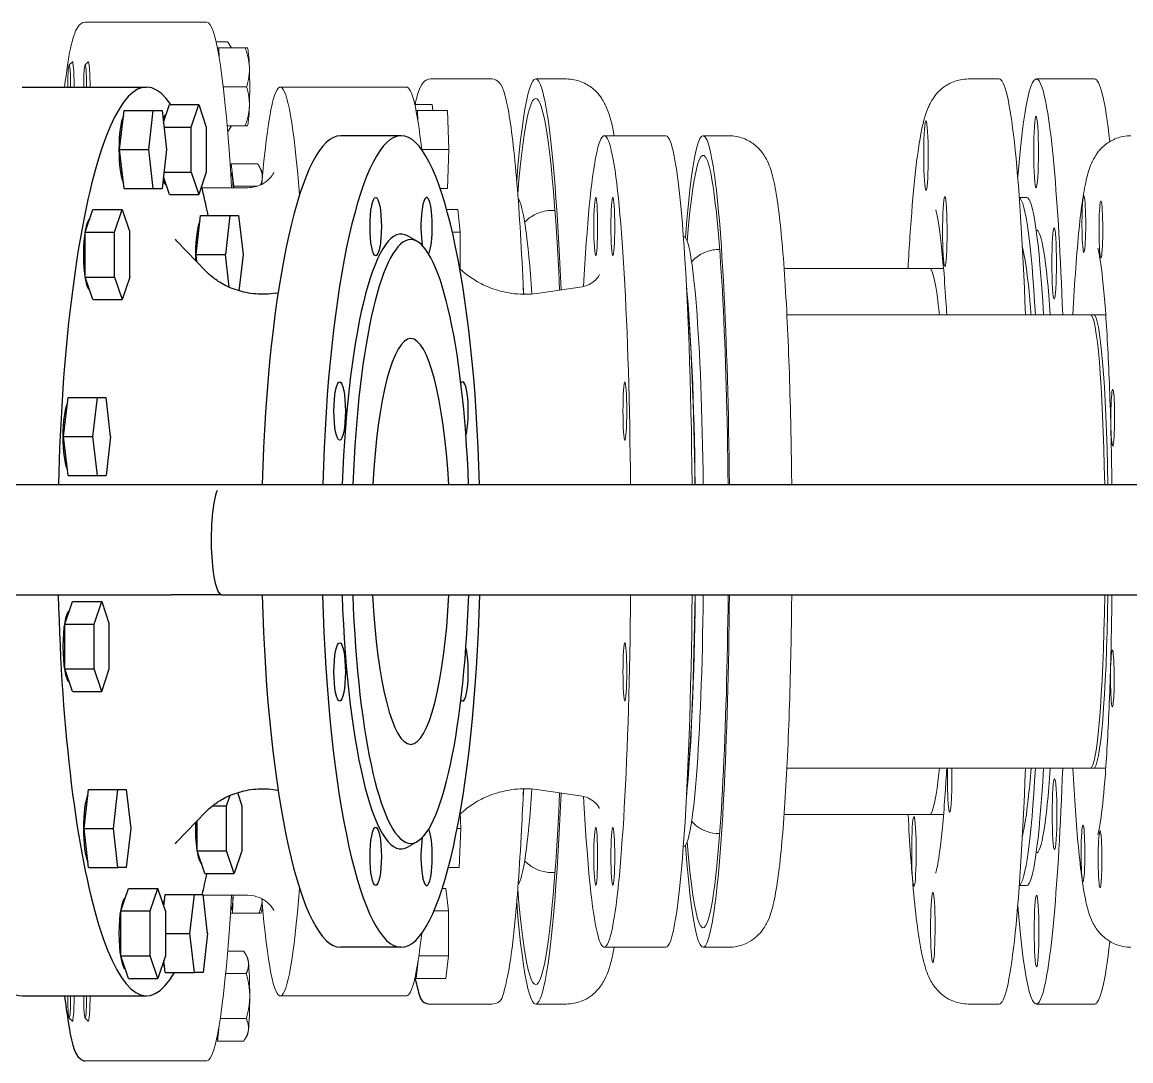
# Model space of a CAD drawing. Header units: millimetres. Extents: x 0 to 100323, y 0 to 59400.
# Drawn here: x 23637.9 to 23979.3, y 45010.5 to 45330.5 of the extents above; entities that cross this region are included whole.
import ezdxf

# ---------------------------------------------------------------- set-up
doc = ezdxf.new("R2010")
doc.units = ezdxf.units.MM
doc.header["$LTSCALE"] = 100
doc.layers.add('P_Biomass (BM)', color=150, linetype='Continuous', lineweight=18, true_color=0x007fff)
doc.layers.add('Visible', color=7, linetype='Continuous', lineweight=25)

msp = doc.modelspace()

# ---------------------------------------------------------------- linework, layer by layer
at = {"layer": 'P_Biomass (BM)'}
for p, q in [((23657.34, 45330.53), (23694.76, 45330.53)), ((23697.62, 45324.44), (23701.22, 45324.44)), ((23698.47, 45322.59), (23698.02, 45322.59)), ((23698.59, 45319.46), (23698.47, 45322.59)), ((23698.47, 45322.59), (23706.58, 45322.59)), ((23702.33, 45322.59), (23701.76, 45323.59)), ((23707.28, 45322.51), (23707.24, 45322.59)), ((23652.36, 45317.35), (23653.36, 45318.34)), ((23657.27, 45317.35), (23658.27, 45318.34)), ((23782.57, 45313.03), (23763.61, 45313.03)), ((23796.04, 45313.03), (23805.52, 45313.03)), ((23938.74, 45313.03), (23929.26, 45313.03)), ((23950.21, 45313.03), (23968.17, 45313.03)), ((23699.82, 45310.59), (23707.03, 45310.59)), ((23717.38, 45310.53), (23756.3, 45310.53)), ((23758.81, 45305.13), (23764.16, 45305.13)), ((23764.37, 45303.27), (23764.16, 45305.13)), ((23759.66, 45303.27), (23759.21, 45303.27)), ((23759.66, 45303.27), (23768.84, 45303.27)), ((23759.79, 45299.94), (23759.66, 45303.27)), ((23769.3, 45291.27), (23768.84, 45303.27)), ((23701.04, 45298.59), (23706.58, 45298.59)), ((23702.33, 45298.59), (23701.76, 45297.59)), ((23707.28, 45298.67), (23707.24, 45298.59)), ((23701.2, 45296.73), (23701.22, 45296.73)), ((23836.12, 45295.53), (23817.16, 45295.53)), ((23847.6, 45295.53), (23855.58, 45295.53)), ((23760.94, 45291.27), (23769.3, 45291.27)), ((23768.84, 45279.27), (23769.3, 45291.27)), ((23702.27, 45286.92), (23702.07, 45285.13)), ((23702.27, 45286.92), (23710.38, 45286.92)), ((23703.05, 45279.99), (23702.27, 45286.92)), ((23711.54, 45284.98), (23710.92, 45286.06)), ((23702.27, 45284.06), (23702.14, 45284.06)), ((23693.3, 45279.53), (23707.4, 45279.53)), ((23703.05, 45279.53), (23703.05, 45279.99)), ((23703.05, 45279.99), (23710.31, 45279.99)), ((23766.65, 45279.27), (23768.84, 45279.27)), ((23947.22, 45276.53), (23944.97, 45276.53)), ((23768.65, 45272.77), (23772.06, 45272.77)), ((23772.84, 45265.85), (23772.06, 45272.77)), ((23801.03, 45272.53), (23801.98, 45272.53)), ((23770.4, 45265.85), (23772.84, 45265.85)), ((23772.84, 45253.64), (23772.84, 45265.85)), ((23841.51, 45264.53), (23841.61, 45264.53)), ((23950.16, 45266.53), (23950.21, 45266.53)), ((23852.59, 45260.53), (23852.69, 45260.53)), ((23872.55, 45254.68), (23917.28, 45254.68)), ((23921.65, 45254.68), (23917.28, 45254.68)), ((23797.16, 45247.03), (23810.32, 45249)), ((23873.41, 45240.38), (23967.84, 45240.38)), ((23971.59, 45240.38), (23966.84, 45240.38)), ((23873.41, 45100.68), (23967.84, 45100.68)), ((23971.59, 45100.68), (23966.84, 45100.68)), ((23797.16, 45094.03), (23810.32, 45092.05)), ((23772.96, 45082.14), (23772.78, 45087.05)), ((23872.55, 45086.38), (23917.28, 45086.38)), ((23921.65, 45086.38), (23917.28, 45086.38)), ((23771.87, 45082.14), (23772.96, 45082.14)), ((23772.51, 45070.14), (23772.96, 45082.14)), ((23852.59, 45080.53), (23852.69, 45080.53)), ((23841.51, 45076.53), (23841.61, 45076.53)), ((23950.16, 45074.53), (23950.21, 45074.53)), ((23769.16, 45070.14), (23772.51, 45070.14)), ((23801.03, 45068.53), (23801.98, 45068.53)), ((23767.27, 45063.64), (23768.39, 45063.64)), ((23769.18, 45056.72), (23768.39, 45063.64)), ((23947.22, 45064.53), (23944.97, 45064.53)), ((23693.66, 45061.53), (23707.4, 45061.53)), ((23702.72, 45056), (23702.93, 45061.53)), ((23702.07, 45056), (23702.72, 45056)), ((23702.27, 45057), (23702.14, 45057)), ((23702.72, 45056), (23710.83, 45056)), ((23711.54, 45056.08), (23711.49, 45056)), ((23764.71, 45056.72), (23769.18, 45056.72)), ((23769.18, 45042.86), (23769.18, 45056.72)), ((23836.12, 45045.53), (23817.16, 45045.53)), ((23847.6, 45045.53), (23855.58, 45045.53)), ((23701.2, 45044.33), (23706.13, 45044.33)), ((23707.28, 45042.39), (23706.67, 45043.47)), ((23760.05, 45042.86), (23769.18, 45042.86)), ((23768.39, 45035.93), (23769.18, 45042.86)), ((23759.21, 45035.93), (23759.82, 45041.31)), ((23700.57, 45037.4), (23706.91, 45037.4)), ((23759.07, 45037.13), (23759.21, 45035.93)), ((23759.21, 45035.93), (23768.39, 45035.93)), ((23717.38, 45030.53), (23756.3, 45030.53)), ((23782.57, 45028.03), (23763.61, 45028.03)), ((23796.04, 45028.03), (23805.52, 45028.03)), ((23938.74, 45028.03), (23929.26, 45028.03)), ((23950.21, 45028.03), (23968.17, 45028.03)), ((23652.36, 45023.71), (23653.36, 45022.71)), ((23657.27, 45023.71), (23658.27, 45022.71)), ((23698.02, 45016.61), (23698.56, 45021.46)), ((23698.9, 45023.54), (23706.91, 45023.54)), ((23707.28, 45018.55), (23706.67, 45017.47)), ((23697.88, 45017.8), (23698.02, 45016.61)), ((23698.02, 45016.61), (23706.13, 45016.61)), ((23657.34, 45010.53), (23694.76, 45010.53))]:
    msp.add_line(p, q, dxfattribs=at)
for centre, major_axis, start_param, end_param in [((23694.76, 45170.53), (0, 160), 5.461858, 6.283185), ((23707.2, 45310.59), (0, 12), 5.235988, 6.169396), ((23717.38, 45170.53), (0, 140), 5.579706, 6.94964), ((23653.39, 45310.59), (0, 7.77), 4.704767, 6.348782), ((23658.3, 45310.59), (0, 7.77), 4.704767, 6.348782), ((23950.21, 45170.53), (0, 142.5), 5.22468, 6.946245), ((23652.39, 45310.59), (0, 6.77), 4.703642, 7.862729), ((23657.3, 45310.59), (0, 6.77), 4.703642, 7.862729), ((23707.2, 45310.59), (0, -12), 1.047198, 2.094395), ((23796.04, 45170.53), (0, 142.5), 5.287458, 6.959922), ((23938.74, 45170.53), (0, 142.5), 5.22468, 6.283185), ((23968.17, 45170.53), (0, 142.5), 5.756757, 6.283185), ((23756.3, 45170.53), (0, 140), 5.752559, 6.283185), ((23796.04, 45170.53), (0, 136.5), 5.315593, 6.950474), ((23707.2, 45310.59), (0, -12), 0.113789, 1.047198), ((23817.16, 45170.53), (0, 125), 4.85311, 7.174341), ((23847.6, 45170.53), (0, 125), 4.85311, 7.007747), ((23916.23, 45289.44), (0, 10.75), 0.360321, 6.19253), ((23836.12, 45170.53), (0, 125), 4.85311, 6.283185), ((23847.6, 45170.53), (0, 119), 4.860256, 6.963476), ((23711.45, 45273.06), (0, 12), 5.759587, 6.169396), ((23702.27, 45273.06), (0, 11), 5.341143, 6.283185), ((23711.45, 45273.06), (0, -12), 2.516452, 2.617994), ((23922.04, 45266.02), (0, -10.75), 2.716515, 8.548724), ((23790.06, 45170.53), (0, 106), 5.51515, 6.19915), ((23944.73, 45170.53), (0, 106), 5.431827, 6.247458), ((23947.22, 45170.53), (0, 106), 5.431827, 6.283185), ((23964.85, 45268.36), (0, 8.75), 0.805289, 6.221226), ((23970.1, 45266.67), (0, -8.75), 3.161484, 8.577421), ((23841.61, 45170.53), (0, 94), 4.899999, 6.283185), ((23950.21, 45170.53), (0, 96), 5.527212, 6.283185), ((23917.28, 45170.53), (0, 84.15), 5.691614, 6.283185), ((23917.28, 45170.53), (0, 84.15), 5.691614, 6.283185), ((23787.56, 45170.53), (0, -106), 2.372569, 2.416784), ((23839.12, 45170.53), (0, -94), 1.758407, 2.5644), ((23839.12, 45170.53), (0, 93), 4.902042, 5.672401), ((23966.84, 45170.53), (0, 69.85), 4.966098, 6.283185), ((23967.84, 45170.53), (0, 69.85), 4.966098, 6.283185), ((23973.74, 45208.66), (0, -8.75), 2.376086, 7.792023), ((23817.16, 45170.53), (0, -125), 5.39203, 7.721854), ((23836.12, 45170.53), (0, -125), 0, 1.438668), ((23841.61, 45170.53), (0, -94), 0, 1.394697), ((23847.6, 45170.53), (0, -125), 5.558624, 7.721854), ((23839.12, 45170.53), (0, -94), 0.577193, 1.394696), ((23839.12, 45170.53), (0, 93), 3.752377, 4.534375), ((23847.6, 45170.53), (0, -119), 5.602895, 7.71515), ((23966.84, 45170.53), (0, -69.85), 0, 1.332795), ((23967.84, 45170.53), (0, -69.85), 0, 1.332795), ((23973.63, 45128.32), (0, -8.75), 1.590688, 7.006625), ((23917.28, 45170.53), (0, -84.15), 0, 0.591571), ((23917.28, 45170.53), (0, -84.15), 0, 0.591572), ((23923.53, 45097.85), (0, -10.75), 4.446342, 6.977928), ((23923.53, 45097.85), (0, -10.75), 1.145719, 1.836844), ((23938.74, 45170.53), (0, -142.5), 0, 1.058505), ((23950.21, 45170.53), (0, -142.5), 5.620126, 7.341691), ((23944.73, 45170.53), (0, -106), 0.035727, 0.851358), ((23947.22, 45170.53), (0, -106), 0, 0.851358), ((23950.21, 45170.53), (0, -96), 0, 0.755973), ((23796.04, 45170.53), (0, -142.5), 5.606448, 7.278912), ((23796.04, 45170.53), (0, -136.5), 5.615896, 7.250777), ((23790.06, 45170.53), (0, -106), 0.084035, 0.768035), ((23787.56, 45170.53), (0, -106), 0.724809, 0.769023), ((23912.53, 45075.04), (0, 10.75), 2.716515, 8.548724), ((23964.58, 45074.39), (0, 8.75), 3.161484, 8.577421), ((23969.84, 45072.7), (0, -8.75), 0.805289, 6.221226), ((23717.38, 45170.53), (0, -140), 5.616731, 6.986665), ((23918.34, 45051.62), (0, -10.75), 0.360321, 6.19253), ((23694.76, 45170.53), (0, -160), 0, 0.821328), ((23702.27, 45068), (0, -11), 0, 0.942042), ((23711.45, 45068), (0, -12), 0.113789, 0.62514), ((23756.3, 45170.53), (0, -140), 0, 0.530626), ((23968.17, 45170.53), (0, -142.5), 0, 0.526429), ((23707.2, 45030.47), (0, 12), 5.759587, 6.169396), ((23707.2, 45030.47), (0, -12), 1.570796, 2.617994), ((23652.39, 45030.47), (0, -6.77), 4.703642, 7.862729), ((23653.39, 45030.47), (0, -7.77), 6.217589, 7.861604), ((23657.3, 45030.47), (0, -6.77), 4.703642, 7.862729), ((23658.3, 45030.47), (0, -7.77), 6.217589, 7.861604), ((23707.2, 45030.47), (0, -12), 0.523599, 1.570796), ((23707.2, 45030.47), (0, -12), 0.113789, 0.523599)]:
    msp.add_ellipse(centre, major_axis=major_axis, ratio=0.065414, start_param=start_param, end_param=end_param, dxfattribs=at)
for centre, major_axis in [((23950.14, 45290.52), (0, 11)), ((23814.54, 45267.54), (0, -9)), ((23819.79, 45267.54), (0, -9)), ((23955.71, 45256.22), (0, 11)), ((23823.51, 45210.71), (0, -9)), ((23823.51, 45130.35), (0, 9)), ((23955.82, 45086.52), (0, -11)), ((23814.54, 45073.52), (0, 9)), ((23819.79, 45073.52), (0, 9)), ((23950.29, 45050.53), (0, -11))]:
    msp.add_ellipse(centre, major_axis=major_axis, ratio=0.065414, dxfattribs=at)
for points, knots in [([(23657.34, 45330.53), (23656.21, 45330.53), (23655.5, 45329.76), (23653.22, 45326.2), (23652.16, 45320.26), (23650.97, 45310.53)], [0, 0, 0, 0, 0.1016032, 0.1016032, 0.490431, 0.490431, 0.490431, 0.490431]), ([(23763.61, 45313.03), (23762.6, 45313.03), (23761.84, 45312.44), (23760.08, 45310.37), (23759.61, 45308.34), (23758.93, 45305.13)], [0, 0, 0, 0, 0.0767126, 0.0767126, 0.3009637, 0.3009637, 0.3009637, 0.3009637]), ([(23782.57, 45313.03), (23783.59, 45313.03), (23784.35, 45312.44), (23786.17, 45310.3), (23786.64, 45308.14), (23788.37, 45299.66), (23789.3, 45292.19), (23790.92, 45273.41), (23791.61, 45262.31), (23792.21, 45248.79), (23792.25, 45247.75), (23792.3, 45246.7)], [0, 0, 0, 0, 0.0767126, 0.0767126, 0.3115486, 0.3115486, 0.6497235, 0.6497235, 0.9718694, 0.9718694, 0.998518, 0.998518, 0.998518, 0.998518]), ([(23805.52, 45313.03), (23807.14, 45313.03), (23808.74, 45312.69), (23811.53, 45311.61), (23812.68, 45310.87), (23814.67, 45309.24), (23815.4, 45308.38), (23816.87, 45306.37), (23817.36, 45305.36), (23819.04, 45301.54), (23819.53, 45299.16), (23820.14, 45295.9), (23820.18, 45295.72), (23820.21, 45295.53)], [3.5885629, 3.5885629, 3.5885629, 3.5885629, 3.6138565, 3.6138565, 3.6417472, 3.6417472, 3.6773731, 3.6773731, 3.736136, 3.736136, 3.9215989, 3.9215989, 3.9327594, 3.9327594, 3.9327594, 3.9327594]), ([(23929.26, 45313.03), (23927.64, 45313.03), (23926.04, 45312.69), (23923.25, 45311.61), (23922.11, 45310.87), (23920.11, 45309.24), (23919.39, 45308.38), (23917.91, 45306.37), (23917.43, 45305.36), (23915.74, 45301.54), (23915.26, 45299.16), (23913.29, 45288.76), (23912.22, 45278.19), (23911.1, 45261.35), (23910.9, 45258.08), (23910.72, 45254.68)], [1.8286628, 1.8286628, 1.8286628, 1.8286628, 1.8539564, 1.8539564, 1.8818471, 1.8818471, 1.917473, 1.917473, 1.9762359, 1.9762359, 2.1616988, 2.1616988, 2.6047467, 2.6047467, 2.7051858, 2.7051858, 2.7051858, 2.7051858]), ([(23915.98, 45299.5), (23915.99, 45299.55), (23916, 45299.59), (23916.1, 45300.08), (23916.19, 45300.26), (23916.28, 45300.16), (23916.29, 45300.15), (23916.29, 45300.15)], [-3.2252988, -3.2252988, -3.2252988, -3.2252988, -3.177097, -3.177097, -2.688345, -2.688345, -2.659356, -2.659356, -2.659356, -2.659356]), ([(23855.58, 45295.53), (23857.13, 45295.53), (23858.66, 45295.22), (23861.36, 45294.22), (23862.48, 45293.52), (23864.43, 45291.99), (23865.15, 45291.18), (23866.53, 45289.38), (23867, 45288.5), (23868.31, 45285.8), (23868.71, 45284.33), (23870.15, 45278.53), (23870.84, 45273.46), (23872.26, 45259.46), (23872.91, 45250.38), (23873.93, 45230.08), (23874.31, 45219), (23874.71, 45201.03), (23874.82, 45194.59), (23874.89, 45188.06)], [0.691479, 0.691479, 0.691479, 0.691479, 0.715792, 0.715792, 0.742535, 0.742535, 0.775963, 0.775963, 0.826305, 0.826305, 0.948903, 0.948903, 1.263062, 1.263062, 1.607425, 1.607425, 1.933496, 1.933496, 2.107591, 2.107591, 2.107591, 2.107591]), ([(23979.32, 45295.53), (23977.77, 45295.53), (23976.24, 45295.22), (23973.54, 45294.22), (23972.42, 45293.52), (23970.47, 45291.99), (23969.75, 45291.18), (23968.36, 45289.38), (23967.89, 45288.5), (23966.59, 45285.8), (23966.19, 45284.33), (23964.75, 45278.53), (23964.06, 45273.46), (23962.65, 45259.56), (23962.01, 45250.63), (23961.49, 45240.38)], [3.9480246, 3.9480246, 3.9480246, 3.9480246, 3.972338, 3.972338, 3.9990808, 3.9990808, 4.0325085, 4.0325085, 4.0828508, 4.0828508, 4.2054486, 4.2054486, 4.5196079, 4.5196079, 4.8592698, 4.8592698, 4.8592698, 4.8592698]), ([(23715.43, 45284.26), (23715.43, 45284.26), (23715.38, 45284.1), (23715, 45283.46), (23714.8, 45283.16), (23714.03, 45282.23), (23713.33, 45281.48), (23711.12, 45280.22), (23709.85, 45279.74), (23708.08, 45279.55), (23707.74, 45279.53), (23707.4, 45279.53)], [2.9765783, 2.9765783, 2.9765783, 2.9765783, 3.0330438, 3.0330438, 3.0631501, 3.0631501, 3.1044512, 3.1044512, 3.1345244, 3.1345244, 3.1415927, 3.1415927, 3.1415927, 3.1415927]), ([(23922.33, 45275.81), (23922.35, 45275.68), (23922.37, 45275.54), (23922.44, 45274.92), (23922.49, 45274.37), (23922.55, 45273.47), (23922.56, 45273.19), (23922.58, 45272.9)], [-2.1952792, -2.1952792, -2.1952792, -2.1952792, -2.0993492, -2.0993492, -1.8229843, -1.8229843, -1.7097702, -1.7097702, -1.7097702, -1.7097702]), ([(23964.44, 45274.42), (23964.44, 45274.44), (23964.44, 45274.45), (23964.48, 45275.16), (23964.55, 45275.74), (23964.67, 45276.59), (23964.72, 45276.88), (23964.81, 45277.1), (23964.84, 45277.13), (23964.88, 45277.09)], [-2.3553852, -2.3553852, -2.3553852, -2.3553852, -2.3488819, -2.3488819, -2.0438878, -2.0438878, -1.7543331, -1.7543331, -1.56067, -1.56067, -1.56067, -1.56067]), ([(23970.09, 45275.42), (23970.09, 45275.42), (23970.09, 45275.42), (23970.16, 45275.43), (23970.24, 45275.28), (23970.37, 45274.68), (23970.42, 45274.26), (23970.48, 45273.34), (23970.51, 45272.92), (23970.53, 45272.46)], [-2.3553859, -2.3553859, -2.3553859, -2.3553859, -2.3490312, -2.3490312, -2.0439715, -2.0439715, -1.7543596, -1.7543596, -1.56067, -1.56067, -1.56067, -1.56067]), ([(23792.64, 45268.88), (23793.33, 45269.6), (23794.25, 45270.43), (23796.75, 45271.77), (23798.23, 45272.3), (23800.24, 45272.51), (23800.64, 45272.53), (23801.03, 45272.53)], [3.5197026, 3.5197026, 3.5197026, 3.5197026, 3.55336908, 3.55336908, 3.58174744, 3.58174744, 3.58856293, 3.58856293, 3.58856293, 3.58856293]), ([(23922.63, 45240.38), (23922.55, 45241.81), (23922.46, 45243.21), (23921.88, 45252.49), (23921.3, 45259.17), (23920.15, 45268.71), (23919.44, 45272.04), (23919.24, 45272.7), (23919.23, 45272.73), (23919.23, 45272.73)], [7.2526122, 7.2526122, 7.2526122, 7.2526122, 7.3060186, 7.3060186, 7.6171485, 7.6171485, 7.90357, 7.90357, 7.9280979, 7.9280979, 7.9280979, 7.9280979]), ([(23844.07, 45256.71), (23844.65, 45257.36), (23845.42, 45258.09), (23847.59, 45259.44), (23848.98, 45260.06), (23851.24, 45260.47), (23851.91, 45260.53), (23852.59, 45260.53)], [6.90263276, 6.90263276, 6.90263276, 6.90263276, 6.93373011, 6.93373011, 6.96299031, 6.96299031, 6.97466401, 6.97466401, 6.97466401, 6.97466401]), ([(23948.6, 45240.38), (23948.47, 45242.03), (23948.34, 45243.6), (23947.64, 45251.42), (23947.04, 45256.27), (23946.1, 45260.52), (23946.02, 45260.88), (23945.93, 45261.23)], [7.4019192, 7.4019192, 7.4019192, 7.4019192, 7.4829697, 7.4829697, 7.8237863, 7.8237863, 7.8558972, 7.8558972, 7.8558972, 7.8558972]), ([(23973.49, 45188.06), (23973.42, 45193.48), (23973.33, 45198.81), (23972.97, 45213.36), (23972.64, 45222.16), (23971.83, 45237.6), (23971.35, 45244.26), (23970.34, 45254.46), (23969.77, 45258.23), (23969.25, 45260.58), (23969.14, 45260.94), (23969.14, 45260.94)], [2.562443, 2.562443, 2.562443, 2.562443, 2.736327, 2.736327, 3.052774, 3.052774, 3.365299, 3.365299, 3.661034, 3.661034, 3.755889, 3.755889, 3.755889, 3.755889]), ([(23772.84, 45254.46), (23773.41, 45253.93), (23774.05, 45253.38), (23775.88, 45251.97), (23777.19, 45251.08), (23780.26, 45249.42), (23782.03, 45248.64), (23785.97, 45247.41), (23788.15, 45246.97), (23792.65, 45246.61), (23794.96, 45246.7), (23797.16, 45247.03)], [3.08130527, 3.08130527, 3.08130527, 3.08130527, 3.09107802, 3.09107802, 3.10616502, 3.10616502, 3.12125201, 3.12125201, 3.13633901, 3.13633901, 3.151426, 3.151426, 3.151426, 3.151426]), ([(23815.7, 45252.82), (23815.7, 45252.82), (23815.7, 45252.81), (23815.65, 45252.7), (23815.58, 45252.53), (23815.27, 45252.03), (23815.11, 45251.8), (23814.52, 45251.1), (23813.99, 45250.53), (23812.35, 45249.56), (23811.41, 45249.17), (23810.32, 45249)], [2.9702394, 2.9702394, 2.9702394, 2.9702394, 2.9901949, 2.9901949, 3.0370823, 3.0370823, 3.0637867, 3.0637867, 3.1026816, 3.1026816, 3.1317593, 3.1317593, 3.1317593, 3.1317593]), ([(23974.14, 45214.97), (23974.14, 45214.96), (23974.14, 45214.94), (23974.19, 45214.25), (23974.24, 45213.46), (23974.31, 45211.76), (23974.32, 45210.88), (23974.32, 45209.35), (23974.32, 45208.73), (23974.31, 45208.12)], [-2.3553852, -2.3553852, -2.3553852, -2.3553852, -2.3488819, -2.3488819, -2.0438878, -2.0438878, -1.7543331, -1.7543331, -1.56067, -1.56067, -1.56067, -1.56067]), ([(23828.66, 45188.06), (23832.03, 45188.06), (23835.75, 45188.06), (23841.54, 45188.06), (23843.61, 45188.06), (23845.68, 45188.06)], [0, 0, 0, 0, 1.128676, 1.128676, 1.747917, 1.747917, 1.747917, 1.747917]), ([(23845.68, 45154.06), (23842.84, 45154.06), (23839.99, 45154.06), (23834.25, 45154.06), (23831.35, 45154.06), (23828.66, 45154.06)], [0, 0, 0, 0, 0.849644, 0.849644, 1.748057, 1.748057, 1.748057, 1.748057]), ([(23874.9, 45154.06), (23874.83, 45147.64), (23874.74, 45141.3), (23874.36, 45123.47), (23873.98, 45112.43), (23873.02, 45092.56), (23872.42, 45083.76), (23871.02, 45068.94), (23870.28, 45063.23), (23868.76, 45056.91), (23868.36, 45055.34), (23866.88, 45052.31), (23866.32, 45051.24), (23864.24, 45048.9), (23862.97, 45047.68), (23859.54, 45046.08), (23857.85, 45045.61), (23855.91, 45045.53), (23855.74, 45045.53), (23855.58, 45045.53)], [2.407503, 2.407503, 2.407503, 2.407503, 2.578589, 2.578589, 2.901414, 2.901414, 3.227208, 3.227208, 3.567583, 3.567583, 3.700327, 3.700327, 3.759178, 3.759178, 3.802525, 3.802525, 3.83052, 3.83052, 3.833071, 3.833071, 3.833071, 3.833071]), ([(23969.14, 45080.12), (23969.14, 45080.12), (23969.18, 45080.25), (23969.41, 45081.14), (23969.7, 45082.56), (23970.42, 45087.43), (23970.88, 45091.62), (23971.77, 45102.6), (23972.2, 45109.73), (23972.91, 45125.94), (23973.19, 45135.08), (23973.42, 45147.76), (23973.47, 45150.9), (23973.5, 45154.06)], [0.998568, 0.998568, 0.998568, 0.998568, 1.055667, 1.055667, 1.221671, 1.221671, 1.484008, 1.484008, 1.787931, 1.787931, 2.102076, 2.102076, 2.203377, 2.203377, 2.203377, 2.203377]), ([(23974.2, 45128.49), (23974.2, 45128.14), (23974.21, 45127.78), (23974.21, 45126.29), (23974.2, 45125.18), (23974.12, 45123.26), (23974.06, 45122.44), (23974.01, 45121.76)], [-3.6196991, -3.6196991, -3.6196991, -3.6196991, -3.4825914, -3.4825914, -3.0417403, -3.0417403, -2.6426685, -2.6426685, -2.6426685, -2.6426685]), ([(23919.23, 45068.33), (23919.23, 45068.33), (23919.36, 45068.72), (23919.8, 45070.66), (23920.21, 45073.02), (23921.14, 45080.38), (23921.68, 45086.15), (23922.32, 45095.43), (23922.48, 45097.99), (23922.63, 45100.68)], [5.1540058, 5.1540058, 5.1540058, 5.1540058, 5.2477745, 5.2477745, 5.4464228, 5.4464228, 5.7293598, 5.7293598, 5.8294914, 5.8294914, 5.8294914, 5.8294914]), ([(23945.93, 45079.83), (23946.7, 45082.93), (23947.22, 45086.49), (23948.04, 45093.93), (23948.33, 45097.14), (23948.6, 45100.68)], [5.2262064, 5.2262064, 5.2262064, 5.2262064, 5.5060347, 5.5060347, 5.6801845, 5.6801845, 5.6801845, 5.6801845]), ([(23961.49, 45100.68), (23961.96, 45091.46), (23962.52, 45083.31), (23963.88, 45068.94), (23964.61, 45063.23), (23966.14, 45056.91), (23966.53, 45055.34), (23968.02, 45052.31), (23968.58, 45051.24), (23970.66, 45048.9), (23971.93, 45047.68), (23975.36, 45046.08), (23977.05, 45045.61), (23978.99, 45045.53), (23979.15, 45045.53), (23979.32, 45045.53)], [6.1783721, 6.1783721, 6.1783721, 6.1783721, 6.4837538, 6.4837538, 6.8241293, 6.8241293, 6.9568733, 6.9568733, 7.0157239, 7.0157239, 7.0590713, 7.0590713, 7.0870654, 7.0870654, 7.0896173, 7.0896173, 7.0896173, 7.0896173]), ([(23797.16, 45094.03), (23794.96, 45094.36), (23792.65, 45094.45), (23788.15, 45094.09), (23785.97, 45093.64), (23782.03, 45092.42), (23780.26, 45091.64), (23777.19, 45089.97), (23775.88, 45089.09), (23774.03, 45087.66), (23773.38, 45087.1), (23772.8, 45086.56)], [6.27335196, 6.27335196, 6.27335196, 6.27335196, 6.28843896, 6.28843896, 6.30352595, 6.30352595, 6.31861294, 6.31861294, 6.33369994, 6.33369994, 6.34373206, 6.34373206, 6.34373206, 6.34373206]), ([(23792.3, 45094.36), (23792.11, 45090), (23791.91, 45085.79), (23791.08, 45070.09), (23790.33, 45059.94), (23788.66, 45043.64), (23787.75, 45037.55), (23785.96, 45030.76), (23785.81, 45028.03), (23782.57, 45028.03)], [2.1430747, 2.1430747, 2.1430747, 2.1430747, 2.2536226, 2.2536226, 2.574503, 2.574503, 2.8976918, 2.8976918, 3.1415927, 3.1415927, 3.1415927, 3.1415927]), ([(23924.17, 45093.42), (23924.16, 45093.13), (23924.15, 45092.84), (23924.12, 45091.76), (23924.08, 45091.02), (23924.02, 45090.09), (23924, 45089.83), (23923.98, 45089.59)], [-2.1952792, -2.1952792, -2.1952792, -2.1952792, -2.0993492, -2.0993492, -1.8229843, -1.8229843, -1.7097702, -1.7097702, -1.7097702, -1.7097702]), ([(23810.32, 45092.05), (23811.3, 45091.91), (23812.18, 45091.57), (23813.59, 45090.78), (23814.1, 45090.35), (23814.91, 45089.54), (23815.15, 45089.2), (23815.56, 45088.57), (23815.64, 45088.37), (23815.7, 45088.25), (23815.7, 45088.23), (23815.7, 45088.23)], [0.0098333, 0.0098333, 0.0098333, 0.0098333, 0.0361855, 0.0361855, 0.065322, 0.065322, 0.0999001, 0.0999001, 0.1502926, 0.1502926, 0.1713532, 0.1713532, 0.1713532, 0.1713532]), ([(23910.72, 45086.38), (23910.96, 45081.97), (23911.22, 45077.79), (23912.19, 45063.95), (23913, 45055.76), (23914.46, 45045.84), (23915.01, 45042.88), (23916.24, 45038.53), (23916.68, 45037.01), (23918.34, 45034.09), (23918.96, 45033.11), (23921.06, 45030.95), (23922.52, 45029.72), (23926.07, 45028.36), (23927.65, 45028.03), (23929.26, 45028.03)], [4.0937325, 4.0937325, 4.0937325, 4.0937325, 4.223956, 4.223956, 4.5533778, 4.5533778, 4.7417482, 4.7417482, 4.8560018, 4.8560018, 4.9028081, 4.9028081, 4.9451777, 4.9451777, 4.9702555, 4.9702555, 4.9702555, 4.9702555]), ([(23852.59, 45080.53), (23851.26, 45080.53), (23849.94, 45080.78), (23847.59, 45081.61), (23846.59, 45082.19), (23845.07, 45083.31), (23844.51, 45083.85), (23844.07, 45084.35)], [3.83307136, 3.83307136, 3.83307136, 3.83307136, 3.85606717, 3.85606717, 3.88132474, 3.88132474, 3.90510261, 3.90510261, 3.90510261, 3.90510261]), ([(23801.03, 45068.53), (23799.66, 45068.53), (23798.31, 45068.79), (23795.9, 45069.66), (23794.88, 45070.28), (23793.51, 45071.32), (23793.04, 45071.76), (23792.64, 45072.17)], [0.44697028, 0.44697028, 0.44697028, 0.44697028, 0.47057858, 0.47057858, 0.49651847, 0.49651847, 0.51583062, 0.51583062, 0.51583062, 0.51583062]), ([(23912.24, 45065.25), (23912.22, 45065.38), (23912.2, 45065.52), (23912.13, 45066.13), (23912.09, 45066.69), (23912.02, 45067.59), (23912.01, 45067.87), (23911.99, 45068.16)], [-2.1952792, -2.1952792, -2.1952792, -2.1952792, -2.0993492, -2.0993492, -1.8229843, -1.8229843, -1.7097702, -1.7097702, -1.7097702, -1.7097702]), ([(23964.59, 45065.64), (23964.59, 45065.64), (23964.59, 45065.64), (23964.53, 45065.63), (23964.48, 45065.78), (23964.37, 45066.37), (23964.31, 45066.8), (23964.22, 45067.72), (23964.18, 45068.14), (23964.15, 45068.6)], [-2.3553859, -2.3553859, -2.3553859, -2.3553859, -2.3490312, -2.3490312, -2.0439715, -2.0439715, -1.7543596, -1.7543596, -1.56067, -1.56067, -1.56067, -1.56067]), ([(23970.25, 45066.63), (23970.25, 45066.62), (23970.25, 45066.61), (23970.2, 45065.89), (23970.17, 45065.32), (23970.07, 45064.46), (23970, 45064.18), (23969.89, 45063.95), (23969.84, 45063.93), (23969.8, 45063.96)], [-2.3553852, -2.3553852, -2.3553852, -2.3553852, -2.3488819, -2.3488819, -2.0438878, -2.0438878, -1.7543331, -1.7543331, -1.56067, -1.56067, -1.56067, -1.56067]), ([(23707.4, 45061.53), (23708.71, 45061.53), (23709.99, 45061.23), (23712.1, 45060.36), (23712.89, 45059.8), (23714.13, 45058.75), (23714.52, 45058.26), (23715.16, 45057.39), (23715.3, 45057.09), (23715.41, 45056.84), (23715.43, 45056.8), (23715.43, 45056.8)], [0, 0, 0, 0, 0.0270495, 0.0270495, 0.0559249, 0.0559249, 0.0893285, 0.0893285, 0.1363719, 0.1363719, 0.1650143, 0.1650143, 0.1650143, 0.1650143]), ([(23820.21, 45045.53), (23819.85, 45043.58), (23819.48, 45041.84), (23818.55, 45038.53), (23818.11, 45037.01), (23816.44, 45034.09), (23815.82, 45033.11), (23813.72, 45030.95), (23812.27, 45029.72), (23808.71, 45028.36), (23807.13, 45028.03), (23805.52, 45028.03)], [6.3859591, 6.3859591, 6.3859591, 6.3859591, 6.5016483, 6.5016483, 6.6159019, 6.6159019, 6.6627082, 6.6627082, 6.7050778, 6.7050778, 6.7301556, 6.7301556, 6.7301556, 6.7301556]), ([(23918.59, 45041.56), (23918.57, 45041.45), (23918.55, 45041.35), (23918.47, 45041.01), (23918.41, 45040.88), (23918.33, 45040.86), (23918.3, 45040.88), (23918.28, 45040.91)], [-2.1952792, -2.1952792, -2.1952792, -2.1952792, -2.0993492, -2.0993492, -1.8229843, -1.8229843, -1.7097702, -1.7097702, -1.7097702, -1.7097702])]:
    msp.add_open_spline(points, degree=3, knots=knots, dxfattribs=at)
for points, weights in [([(23702.25, 45322.59), (23701.89, 45323.47), (23701.22, 45324.44)], [1.01895290532, 1.01965956375, 1]), ([(23706.58, 45322.59), (23707.24, 45322.59), (23707.24, 45322.59)], [1, 1.03012117602, 1.01243369194]), ([(23707.88, 45316.59), (23707.77, 45319.37), (23706.58, 45322.59)], [1, 1.0379548493, 1]), ([(23707.03, 45310.59), (23707.98, 45313.8), (23707.88, 45316.59)], [1, 1.0379548493, 1]), ([(23707.88, 45304.59), (23707.98, 45307.37), (23707.03, 45310.59)], [1, 1.0379548493, 1]), ([(23706.58, 45298.59), (23707.77, 45301.8), (23707.88, 45304.59)], [1, 1.0379548493, 1]), ([(23701.22, 45296.73), (23701.89, 45297.71), (23702.25, 45298.59)], [1, 1.01965956375, 1.01895290532]), ([(23707.24, 45298.59), (23707.24, 45298.59), (23706.58, 45298.59)], [1.01243369194, 1.03012117602, 1]), ([(23711.84, 45283.45), (23711.66, 45285.06), (23710.38, 45286.92)], [1, 1.0379548493, 1]), ([(23711.34, 45280.39), (23712, 45282.01), (23711.84, 45283.45)], [1.00715779993, 1.0339542747, 1]), ([(23710.83, 45056), (23711.49, 45057.78), (23711.81, 45059.37)], [1, 1.02069521671, 1.01882193414]), ([(23711.49, 45056), (23711.49, 45056), (23710.83, 45056)], [1.01243369194, 1.03012117602, 1]), ([(23707.59, 45040.86), (23707.41, 45042.47), (23706.13, 45044.33)], [1, 1.0379548493, 1]), ([(23706.91, 45037.4), (23707.77, 45039.25), (23707.59, 45040.86)], [1, 1.0379548493, 1]), ([(23707.98, 45030.47), (23707.98, 45033.68), (23706.91, 45037.4)], [1, 1.0379548493, 1]), ([(23706.91, 45023.54), (23707.98, 45027.25), (23707.98, 45030.47)], [1, 1.0379548493, 1]), ([(23707.59, 45020.08), (23707.77, 45021.68), (23706.91, 45023.54)], [1, 1.0379548493, 1]), ([(23706.13, 45016.61), (23707.41, 45018.47), (23707.59, 45020.08)], [1, 1.0379548493, 1])]:
    msp.add_rational_spline(points, weights, degree=2, dxfattribs=at)
at = {"layer": 'Visible'}
for p, q in [((23637.91, 45310.53), (23676.16, 45310.53)), ((23681.41, 45299.67), (23683.26, 45305.13)), ((23683.26, 45305.13), (23692.28, 45305.13)), ((23689.94, 45298.2), (23692.28, 45305.13)), ((23692.28, 45305.13), (23694.62, 45298.2)), ((23667.93, 45291.27), (23669.28, 45303.27)), ((23669.28, 45303.27), (23678.3, 45303.27)), ((23676.95, 45291.27), (23678.3, 45303.27)), ((23678.3, 45303.27), (23681.01, 45303.27)), ((23681.01, 45303.27), (23682.36, 45291.27)), ((23681.58, 45298.2), (23689.94, 45298.2)), ((23689.94, 45284.34), (23689.94, 45298.2)), ((23694.62, 45298.2), (23694.62, 45284.34)), ((23754.62, 45295.53), (23735.99, 45295.53)), ((23667.93, 45291.27), (23676.95, 45291.27)), ((23669.28, 45279.27), (23667.93, 45291.27)), ((23678.3, 45279.27), (23676.95, 45291.27)), ((23682.36, 45291.27), (23681.01, 45279.27)), ((23681.58, 45284.34), (23689.94, 45284.34)), ((23689.94, 45284.34), (23692.28, 45277.41)), ((23694.62, 45284.34), (23692.28, 45277.41)), ((23683.26, 45277.41), (23681.41, 45282.87)), ((23669.28, 45279.27), (23678.3, 45279.27)), ((23678.3, 45279.27), (23681.01, 45279.27)), ((23683.26, 45277.41), (23692.28, 45277.41)), ((23657.36, 45265.85), (23659.7, 45272.77)), ((23659.7, 45272.77), (23668.72, 45272.77)), ((23666.38, 45265.85), (23668.72, 45272.77)), ((23668.72, 45272.77), (23671.06, 45265.85)), ((23691.49, 45258.92), (23692.84, 45270.92)), ((23692.84, 45270.92), (23701.86, 45270.92)), ((23701.86, 45270.92), (23700.51, 45258.92)), ((23701.86, 45270.92), (23704.57, 45270.92)), ((23704.57, 45270.92), (23705.92, 45258.92)), ((23657.36, 45265.85), (23666.38, 45265.85)), ((23657.36, 45251.99), (23657.36, 45265.85)), ((23666.38, 45251.99), (23666.38, 45265.85)), ((23671.06, 45251.99), (23671.06, 45265.85)), ((23759.65, 45262.91), (23756.75, 45264.63)), ((23694.5, 45253.79), (23685.57, 45263.07)), ((23691.49, 45258.92), (23700.51, 45258.92)), ((23691.74, 45256.65), (23691.49, 45258.92)), ((23701.64, 45248.87), (23700.51, 45258.92)), ((23705.92, 45258.92), (23704.66, 45247.76)), ((23657.36, 45251.99), (23666.38, 45251.99)), ((23659.7, 45245.06), (23657.36, 45251.99)), ((23666.38, 45251.99), (23668.72, 45245.06)), ((23671.06, 45251.99), (23668.72, 45245.06)), ((23715.93, 45246.99), (23716.71, 45247.11)), ((23659.7, 45245.06), (23668.72, 45245.06)), ((23650.68, 45202.88), (23652.03, 45214.88)), ((23652.03, 45214.88), (23661.06, 45214.88)), ((23659.71, 45202.88), (23661.06, 45214.88)), ((23661.06, 45214.88), (23663.76, 45214.88)), ((23665.11, 45202.88), (23663.76, 45214.88)), ((23650.68, 45202.88), (23659.71, 45202.88)), ((23652.03, 45190.88), (23650.68, 45202.88)), ((23661.06, 45190.88), (23659.71, 45202.88)), ((23665.11, 45202.88), (23663.76, 45190.88)), ((23652.03, 45190.88), (23661.06, 45190.88)), ((23661.06, 45190.88), (23663.76, 45190.88)), ((23626.63, 45188.06), (23683.83, 45188.06)), ((23699.42, 45188.06), (24232.48, 45188.06)), ((23611.34, 45154.06), (23683.83, 45154.06)), ((23651.04, 45145.1), (23653.39, 45152.03)), ((23653.39, 45152.03), (23662.41, 45152.03)), ((23660.07, 45145.1), (23662.41, 45152.03)), ((23662.41, 45152.03), (23664.75, 45145.1)), ((23699.42, 45154.06), (24232.48, 45154.06)), ((23651.04, 45145.1), (23660.07, 45145.1)), ((23651.04, 45131.25), (23651.04, 45145.1)), ((23660.07, 45131.25), (23660.07, 45145.1)), ((23664.75, 45131.25), (23664.75, 45145.1)), ((23651.04, 45131.25), (23660.07, 45131.25)), ((23653.39, 45124.32), (23651.04, 45131.25)), ((23662.41, 45124.32), (23660.07, 45131.25)), ((23662.41, 45124.32), (23664.75, 45131.25)), ((23653.39, 45124.32), (23662.41, 45124.32)), ((23657, 45082.14), (23658.35, 45094.14)), ((23658.35, 45094.14), (23667.37, 45094.14)), ((23666.02, 45082.14), (23667.37, 45094.14)), ((23667.37, 45094.14), (23670.07, 45094.14)), ((23671.43, 45082.14), (23670.07, 45094.14)), ((23704.18, 45093.15), (23705.56, 45089.07)), ((23715.93, 45094.06), (23716.71, 45093.94)), ((23700.87, 45089.07), (23701.98, 45092.33)), ((23694.5, 45087.27), (23685.57, 45077.98)), ((23696.48, 45089.07), (23700.87, 45089.07)), ((23700.87, 45075.21), (23700.87, 45089.07)), ((23705.56, 45089.07), (23705.56, 45075.21)), ((23691.85, 45075.21), (23691.85, 45084.52)), ((23657, 45082.14), (23666.02, 45082.14)), ((23658.35, 45070.14), (23657, 45082.14)), ((23667.37, 45070.14), (23666.02, 45082.14)), ((23670.07, 45070.14), (23671.43, 45082.14)), ((23759.65, 45078.14), (23756.75, 45076.42)), ((23691.85, 45075.21), (23700.87, 45075.21)), ((23694.19, 45068.28), (23691.85, 45075.21)), ((23703.22, 45068.28), (23700.87, 45075.21)), ((23705.56, 45075.21), (23703.22, 45068.28)), ((23658.35, 45070.14), (23667.37, 45070.14)), ((23670.07, 45070.14), (23667.37, 45070.14)), ((23694.19, 45068.28), (23703.22, 45068.28)), ((23668.29, 45056.72), (23670.63, 45063.64)), ((23670.63, 45063.64), (23679.66, 45063.64)), ((23677.31, 45056.72), (23679.66, 45063.64)), ((23682, 45056.72), (23679.66, 45063.64)), ((23681.5, 45058.19), (23681.91, 45061.79)), ((23681.91, 45061.79), (23690.93, 45061.79)), ((23689.58, 45049.79), (23690.93, 45061.79)), ((23690.93, 45061.79), (23693.63, 45061.79)), ((23694.98, 45049.79), (23693.63, 45061.79)), ((23668.29, 45056.72), (23677.31, 45056.72)), ((23668.29, 45042.86), (23668.29, 45056.72)), ((23677.31, 45042.86), (23677.31, 45056.72)), ((23682, 45056.72), (23682, 45042.86)), ((23682, 45049.79), (23689.58, 45049.79)), ((23690.93, 45037.79), (23689.58, 45049.79)), ((23694.98, 45049.79), (23693.63, 45037.79)), ((23754.62, 45045.53), (23735.99, 45045.53)), ((23668.29, 45042.86), (23677.31, 45042.86)), ((23670.63, 45035.93), (23668.29, 45042.86)), ((23679.66, 45035.93), (23677.31, 45042.86)), ((23682, 45042.86), (23679.66, 45035.93)), ((23681.91, 45037.79), (23681.5, 45041.39)), ((23670.63, 45035.93), (23679.66, 45035.93)), ((23681.91, 45037.79), (23690.93, 45037.79)), ((23693.63, 45037.79), (23690.93, 45037.79)), ((23637.91, 45030.53), (23676.16, 45030.53))]:
    msp.add_line(p, q, dxfattribs=at)
for centre, major_axis, ratio, start_param, end_param in [((23676.16, 45170.53), (0, 140), 0.195122, 6.004464, 7.728423), ((23669.85, 45291.27), (0, -11), 0.195122, 3.503576, 5.921202), ((23682.47, 45291.27), (0, 11), 0.195122, 0.091539, 0.56952), ((23735.99, 45170.53), (0, 125), 0.195122, 0, 1.430076), ((23754.62, 45170.53), (0, 125), 0.195122, 4.85311, 7.713261), ((23682.47, 45291.27), (0, -11), 0.195122, 5.713665, 6.191646), ((23676.16, 45170.53), (0, 140), 0.195122, 5.511964, 5.610815), ((23762.46, 45267.54), (0, 9), 0.195122, 3.503973, 8.555972), ((23658.91, 45258.92), (0, -11), 0.195122, 3.233132, 6.191646), ((23693.41, 45258.92), (0, 11), 0.195122, 0.361983, 1.734359), ((23754.62, 45170.53), (0, 94.73), 0.195122, 6.168069, 7.667838), ((23757.57, 45170.53), (0, 93), 0.195122, 4.902041, 7.66433), ((23757.57, 45170.53), (0, 62.5), 0.195122, 4.996718, 7.569653), ((23773.55, 45210.71), (0, 9), 0.195122, 3.74498, 6.591759), ((23652.6, 45202.88), (0, -11), 0.195122, 3.503576, 5.921202), ((23699.42, 45171.06), (0, -17), 0.195122, 3.603699, 6.283128), ((23699.42, 45171.06), (0, 17), 0.195122, 0, 0.000308), ((23676.16, 45170.53), (0, -140), 0.195122, 4.83029, 6.606624), ((23683.86, 45171.06), (0, -17), 0.65937, 0, 0.000307), ((23699.42, 45171.06), (0, -17), 0.195122, 6.283128, 6.283185), ((23735.99, 45170.53), (0, -125), 0.195122, 4.844516, 6.283185), ((23754.62, 45170.53), (0, -125), 0.195122, 4.844516, 7.721854), ((23754.62, 45170.53), (0, -94.73), 0.195122, 4.887113, 6.398301), ((23757.57, 45170.53), (0, -93), 0.195122, 4.890402, 7.675969), ((23757.57, 45170.53), (0, -62.5), 0.195122, 4.979024, 7.587347), ((23652.6, 45138.18), (0, -11), 0.195122, 3.233132, 6.191646), ((23773.55, 45130.35), (0, -9), 0.195122, 5.974612, 8.821391), ((23637.91, 45170.53), (0, -140), 0.195122, 5.152423, 6.283185), ((23658.91, 45082.14), (0, -11), 0.195122, 3.503576, 5.921202), ((23693.41, 45082.14), (0, -11), 0.195122, 4.548826, 6.191646), ((23762.46, 45073.52), (0, 9), 0.195122, 0.868806, 5.920805), ((23676.16, 45170.53), (0, 140), 0.195122, 3.822948, 3.893599), ((23669.85, 45049.79), (0, -11), 0.195122, 3.233132, 6.191646), ((23682.47, 45049.79), (0, 11), 0.195122, 0.361983, 0.597638), ((23682.47, 45049.79), (0, -11), 0.195122, 5.685548, 5.921202)]:
    msp.add_ellipse(centre, major_axis=major_axis, ratio=ratio, start_param=start_param, end_param=end_param, dxfattribs=at)
for centre, major_axis in [((23746.78, 45267.54), (0, 9)), ((23735.69, 45210.71), (0, -9)), ((23735.69, 45130.35), (0, -9)), ((23746.78, 45073.52), (0, -9))]:
    msp.add_ellipse(centre, major_axis=major_axis, ratio=0.195122, dxfattribs=at)
msp.add_open_spline([(23685.57, 45263.07), (23685.21, 45263.46), (23685.08, 45263.65), (23685.08, 45263.65)], degree=3, dxfattribs=at)
for points, knots in [([(23715.93, 45246.99), (23713.96, 45246.69), (23711.88, 45246.62), (23707.85, 45246.95), (23705.9, 45247.36), (23702.44, 45248.46), (23700.93, 45249.16), (23698.37, 45250.58), (23697.34, 45251.3), (23695.65, 45252.65), (23695.01, 45253.26), (23694.5, 45253.79)], [3.1117463, 3.1117463, 3.1117463, 3.1117463, 3.1577721, 3.1577721, 3.2037979, 3.2037979, 3.2498238, 3.2498238, 3.2958496, 3.2958496, 3.3418754, 3.3418754, 3.3418754, 3.3418754]), ([(23683.86, 45188.06), (23686.69, 45188.06), (23689.99, 45188.06), (23695.41, 45188.06), (23697.4, 45188.06), (23699.42, 45188.06)], [0, 0, 0, 0, 1.128161, 1.128161, 1.747923, 1.747923, 1.747923, 1.747923]), ([(23699.42, 45154.06), (23696.66, 45154.06), (23693.95, 45154.06), (23688.68, 45154.06), (23686.12, 45154.06), (23683.87, 45154.06)], [0, 0, 0, 0, 0.849643, 0.849643, 1.748057, 1.748057, 1.748057, 1.748057]), ([(23694.5, 45087.27), (23695.01, 45087.8), (23695.65, 45088.41), (23697.34, 45089.75), (23698.37, 45090.48), (23700.93, 45091.9), (23702.44, 45092.59), (23705.9, 45093.7), (23707.85, 45094.1), (23711.88, 45094.44), (23713.96, 45094.36), (23715.93, 45094.06)], [6.0829025, 6.0829025, 6.0829025, 6.0829025, 6.1289284, 6.1289284, 6.1749542, 6.1749542, 6.22098, 6.22098, 6.2670059, 6.2670059, 6.3130317, 6.3130317, 6.3130317, 6.3130317]), ([(23685.08, 45077.41), (23685.08, 45077.41), (23685.12, 45077.46), (23685.28, 45077.66), (23685.4, 45077.8), (23685.57, 45077.98)], [6.00836962, 6.00836962, 6.00836962, 6.00836962, 6.04766499, 6.04766499, 6.08290254, 6.08290254, 6.08290254, 6.08290254]), ([(23758.88, 45036.2), (23759.07, 45035.28), (23759.26, 45034.44), (23760.23, 45030.76), (23760.38, 45028.03), (23763.61, 45028.03)], [2.8343872, 2.8343872, 2.8343872, 2.8343872, 2.8976918, 2.8976918, 3.1415927, 3.1415927, 3.1415927, 3.1415927]), ([(23650.97, 45030.53), (23651.31, 45027.78), (23651.65, 45025.31), (23653.07, 45016.65), (23653.55, 45012.98), (23656.2, 45010.79), (23656.74, 45010.53), (23657.34, 45010.53)], [2.6511617, 2.6511617, 2.6511617, 2.6511617, 2.7608793, 2.7608793, 3.0875889, 3.0875889, 3.1415927, 3.1415927, 3.1415927, 3.1415927])]:
    msp.add_open_spline(points, degree=3, knots=knots, dxfattribs=at)

doc.saveas('drawing.dxf')
